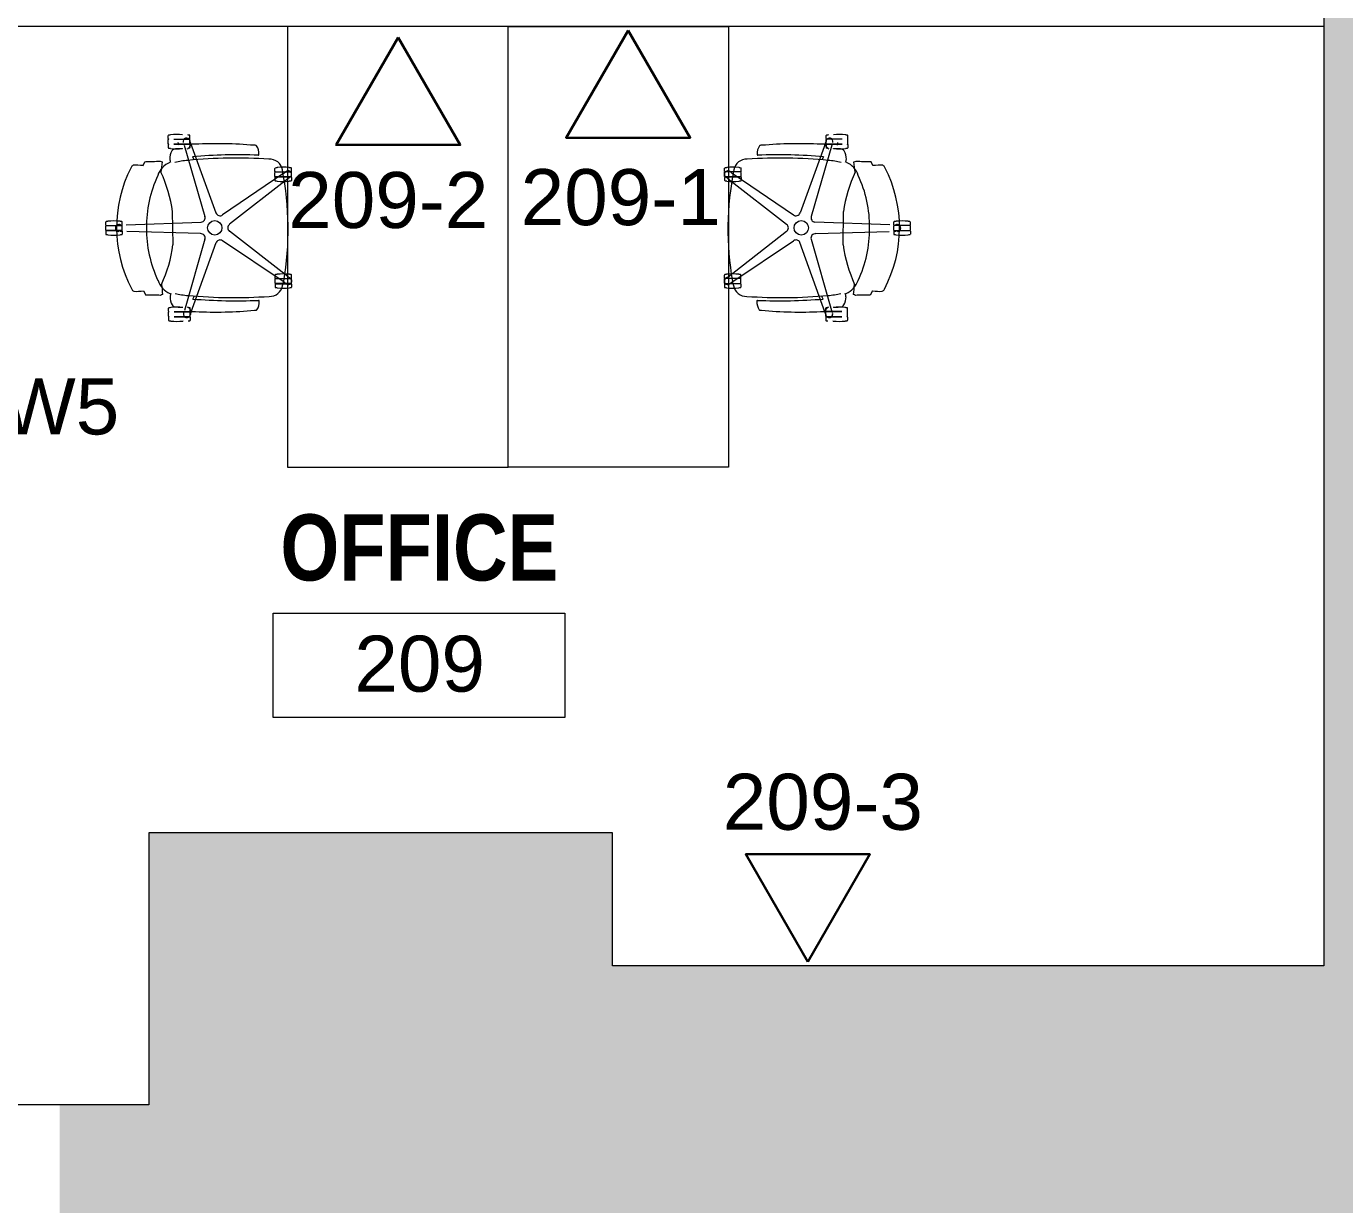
# Model space of a CAD drawing. Header units: inches. Extents: x 891 to 14187, y -1169 to 3232.
# Drawn here: x 8843.8 to 9023.2, y 2493.5 to 2653.9 of the extents above; entities that cross this region are included whole.
import ezdxf

# ---------------------------------------------------------------- set-up
doc = ezdxf.new("R2010")
doc.units = ezdxf.units.IN
doc.header["$MEASUREMENT"] = 0
for name, color, linetype, lineweight in [('_OPTEC_LAYER', 1, 'Continuous', 30), ('A-ANNO-RM TAG', 7, 'Continuous', 9), ('A-Furniture', 7, 'Continuous', 9), ('A-Hatch', 7, 'Continuous', 9), ('A-WALL-INT NEW', 7, 'Continuous', 9), ('EX-EXT-CORE', 7, 'Continuous', 9)]:
    doc.layers.add(name, color=color, linetype=linetype, lineweight=lineweight)
doc.styles.add('Arial', font='arial.ttf', dxfattribs={"height": 7.623})
doc.styles.add('Arial Narrow_B', font='ARIALNB.TTF', dxfattribs={"height": 9})

msp = doc.modelspace()

# ---------------------------------------------------------------- hatches: boundary and pattern name
at = {"layer": 'A-Hatch'}
h = msp.add_hatch(color=9, dxfattribs=at)
h.paths.add_polyline_path([(8891.45, 1806.88), (8899.42, 1828.8), (8962.29, 1828.8), (8962.58, 1830.02), (8963.14, 1831.14), (8963.93, 1832.12), (8964.92, 1832.89), (8966.06, 1833.42), (8967.29, 1833.68), (8967.29, 1856.81), (8962.29, 1856.81), (8962.29, 1861.81), (8899.69, 1861.81), (8899.95, 1862.75), (8899.98, 1863.72), (8899.77, 1864.67), (8899.34, 1865.54), (8898.71, 1866.28), (8897.92, 1866.85), (8897.02, 1867.21), (8896.05, 1867.34), (8895.09, 1867.24), (8894.17, 1866.9), (8893.37, 1866.36), (8892.72, 1865.64), (8892.26, 1864.78), (8776.59, 1980.45), (8777.45, 1980.91), (8778.17, 1981.56), (8778.71, 1982.36), (8779.05, 1983.28), (8779.15, 1984.24), (8779.02, 1985.2), (8778.66, 1986.11), (8778.09, 1986.9), (8777.35, 1987.52), (8776.48, 1987.96), (8775.53, 1988.16), (8774.56, 1988.14), (8773.62, 1987.88), (8773.62, 2151.28), (8774.56, 2151.02), (8775.53, 2150.99), (8776.48, 2151.2), (8777.35, 2151.63), (8778.09, 2152.26), (8778.66, 2153.05), (8779.02, 2153.95), (8779.15, 2154.92), (8779.05, 2155.88), (8778.71, 2156.8), (8778.17, 2157.6), (8777.45, 2158.25), (8776.59, 2158.71), (8892.08, 2274.2), (8892.41, 2273.23), (8892.98, 2272.38), (8893.74, 2271.71), (8894.66, 2271.24), (8895.65, 2271.03), (8896.67, 2271.07), (8897.65, 2271.37), (8898.52, 2271.91), (8899.22, 2272.65), (8899.71, 2273.55), (8899.96, 2274.54), (8899.96, 2275.56), (8899.69, 2276.54), (8977.29, 2276.54), (8977.29, 2281.54), (8982.29, 2281.54), (8982.29, 2304.68), (8981.06, 2304.94), (8979.92, 2305.47), (8978.93, 2306.24), (8978.14, 2307.21), (8977.58, 2308.33), (8977.29, 2309.55), (8921.98, 2309.55), (8921.98, 2491.95), (9047.86, 2491.95), (9047.86, 2473.39), (9048.17, 2473.39), (9048.95, 2473.28), (9049.67, 2472.99), (9050.3, 2472.51), (9050.77, 2471.89), (9051.07, 2471.16), (9051.17, 2470.39), (9051.17, 2469.12), (9055.09, 2469.12), (9054.71, 2467.83), (9054.65, 2466.5), (9054.93, 2465.19), (9055.52, 2463.98), (9056.38, 2462.96), (9057.47, 2462.18), (9058.72, 2461.7), (9060.05, 2461.53), (9061.38, 2461.7), (9062.62, 2462.18), (9063.71, 2462.96), (9064.58, 2463.98), (9065.16, 2465.19), (9065.44, 2466.5), (9065.38, 2467.83), (9065, 2469.12), (9080.75, 2469.12), (9080.37, 2467.83), (9080.31, 2466.5), (9080.59, 2465.19), (9081.18, 2463.98), (9082.04, 2462.96), (9083.13, 2462.18), (9084.38, 2461.7), (9085.71, 2461.53), (9087.03, 2461.7), (9088.28, 2462.18), (9089.37, 2462.96), (9090.24, 2463.98), (9090.82, 2465.19), (9091.1, 2466.5), (9091.04, 2467.83), (9090.66, 2469.12), (9094.9, 2469.12), (9094.9, 2470.39), (9095, 2471.16), (9095.3, 2471.89), (9095.78, 2472.51), (9096.4, 2472.99), (9097.12, 2473.28), (9097.9, 2473.39), (9098.54, 2473.39), (9098.54, 2509.74), (9099.66, 2509.41), (9100.82, 2509.36), (9101.96, 2509.62), (9103, 2510.16), (9103.86, 2510.94), (9104.5, 2511.91), (9104.88, 2513.02), (9104.96, 2514.18), (9104.74, 2515.33), (9104.24, 2516.38), (9103.49, 2517.28), (9102.54, 2517.95), (9111.73, 2527.15), (9108.26, 2530.62), (9111.67, 2534.02), (9095.31, 2550.38), (9094.26, 2549.7), (9093.08, 2549.27), (9091.84, 2549.11), (9090.59, 2549.24), (9089.4, 2549.64), (9088.33, 2550.29), (9081.6, 2543.57), (9039.99, 2543.57), (9039.99, 2648.18), (9090.68, 2648.18), (9090.68, 2652.18), (9094.68, 2652.18), (9094.68, 2663.18), (9090.68, 2663.18), (9090.68, 2667.18), (9039.99, 2667.18), (9039.99, 2679.7), (9020.37, 2679.7), (9020.37, 2526.04), (8923.56, 2526.04), (8923.56, 2544.13), (8860.48, 2544.13), (8860.48, 2507.14), (8848.34, 2507.14), (8848.34, 2491.14), (8888.84, 2491.14), (8888.84, 2331.38), (8871.55, 2331.38), (8871.55, 2298.56), (8765.75, 2192.76), (8765.75, 2255.92), (8745.75, 2255.92), (8745.75, 2218.33), (8715.34, 2218.33), (8715.34, 2193.83), (8740.83, 2193.83), (8740.83, 1937.93), (8716.83, 1937.93), (8716.83, 1894.93), (8740.83, 1894.93), (8740.83, 1892.88), (8756.83, 1892.88), (8756.83, 1955.93), (8868.77, 1843.99), (8859.5, 1818.51)])
h.paths.add_polyline_path([(8824.34, 2491.14), (8824.34, 2507.14), (8799.11, 2507.14), (8799.11, 2491.14)])

# ---------------------------------------------------------------- linework, layer by layer
at = {"layer": '_OPTEC_LAYER', "color": 1, "lineweight": 30}
for points in [[(8925.69, 2653.34), (8917.25, 2638.72), (8934.13, 2638.72)], [(8894.4, 2652.37), (8885.96, 2637.75), (8902.85, 2637.75)], [(8950.13, 2526.6), (8958.58, 2541.22), (8941.69, 2541.22)]]:
    msp.add_lwpolyline(points, close=True, dxfattribs=at)
at = {"layer": 'A-ANNO-RM TAG', "color": 8}
for p, q in [((8884.06, 2559.82), (8883.82, 2559.82)), ((8900.73, 2559.82), (8884.06, 2559.82)), ((8900.97, 2559.82), (8900.73, 2559.82))]:
    msp.add_line(p, q, dxfattribs=at)
at = {"layer": 'A-ANNO-RM TAG', "color": 8, "flags": 128}
for points in [[(8877.4, 2574.04), (8917.08, 2574.04), (8917.08, 2559.82), (8900.97, 2559.82)], [(8883.82, 2559.82), (8877.4, 2559.82), (8877.4, 2574.04)]]:
    msp.add_lwpolyline(points, dxfattribs=at)
at = {"layer": 'A-Furniture', "color": 8}
for p, q in [((8909.35, 2653.89), (8879.35, 2653.89)), ((8879.35, 2653.89), (8879.35, 2593.89)), ((8909.35, 2593.89), (8909.35, 2653.89)), ((8909.35, 2593.89), (8909.35, 2653.89)), ((8909.35, 2653.89), (8939.35, 2653.89)), ((8939.35, 2653.89), (8939.35, 2593.89)), ((8863.11, 2638.61), (8863.11, 2639.02)), ((8863.4, 2639.12), (8863.4, 2639.11)), ((8865.07, 2639.13), (8865.07, 2639.11)), ((8866.05, 2638.62), (8866.05, 2639.03)), ((8952.64, 2638.62), (8952.64, 2639.03)), ((8953.63, 2639.13), (8953.63, 2639.11)), ((8955.29, 2639.12), (8955.29, 2639.11)), ((8955.58, 2638.61), (8955.58, 2639.02)), ((8863.12, 2637.92), (8863.11, 2638.48)), ((8863.12, 2637.79), (8863.12, 2637.38)), ((8863.41, 2637.28), (8863.41, 2637.29)), ((8863.87, 2638.56), (8866, 2638.56)), ((8863.87, 2637.85), (8866, 2637.85)), ((8863.88, 2638.54), (8865.98, 2638.54)), ((8865.99, 2637.87), (8863.88, 2637.87)), ((8864.46, 2638.03), (8864.45, 2638.08)), ((8865.07, 2637.28), (8865.07, 2637.3)), ((8865.28, 2637.71), (8868.1, 2628.02)), ((8866.04, 2638.37), (8866.06, 2638.33)), ((8866.06, 2637.93), (8866.05, 2638.49)), ((8866.06, 2637.8), (8866.06, 2637.39)), ((8866.15, 2638), (8869.6, 2628.51)), ((8952.54, 2638), (8949.09, 2628.51)), ((8953.42, 2637.71), (8950.59, 2628.02)), ((8952.65, 2638.37), (8952.63, 2638.33)), ((8952.64, 2637.93), (8952.64, 2638.49)), ((8952.64, 2637.8), (8952.64, 2637.39)), ((8954.83, 2638.56), (8952.7, 2638.56)), ((8954.83, 2637.85), (8952.7, 2637.85)), ((8954.81, 2638.54), (8952.71, 2638.54)), ((8952.71, 2637.87), (8954.81, 2637.87)), ((8953.62, 2637.28), (8953.62, 2637.3)), ((8954.23, 2638.03), (8954.24, 2638.08)), ((8955.29, 2637.28), (8955.29, 2637.29)), ((8955.58, 2637.92), (8955.58, 2638.48)), ((8955.58, 2637.79), (8955.58, 2637.38)), ((8859.66, 2634.93), (8859.99, 2635.52)), ((8866.42, 2636.14), (8866.66, 2635.71)), ((8952.28, 2636.14), (8952.04, 2635.71)), ((8959.03, 2634.93), (8958.7, 2635.52)), ((8878.71, 2633.81), (8870.51, 2628.22)), ((8877.63, 2634.16), (8877.63, 2634.56)), ((8877.63, 2633.46), (8877.63, 2634.02)), ((8877.63, 2633.33), (8877.63, 2632.92)), ((8877.68, 2634.1), (8879.81, 2634.1)), ((8877.68, 2633.39), (8879.82, 2633.39)), ((8877.7, 2634.08), (8879.8, 2634.08)), ((8879.8, 2633.41), (8877.7, 2633.41)), ((8877.92, 2634.67), (8877.92, 2634.65)), ((8879.12, 2634.11), (8879.15, 2634.14)), ((8879.58, 2634.67), (8879.58, 2634.65)), ((8879.71, 2633.38), (8879.67, 2633.35)), ((8879.87, 2634.16), (8879.87, 2634.57)), ((8879.87, 2633.47), (8879.87, 2634.03)), ((8879.87, 2633.34), (8879.87, 2632.93)), ((8938.82, 2634.16), (8938.82, 2634.57)), ((8938.82, 2633.47), (8938.82, 2634.03)), ((8938.82, 2633.34), (8938.82, 2632.93)), ((8941.01, 2634.1), (8938.88, 2634.1)), ((8941.01, 2633.39), (8938.88, 2633.39)), ((8941, 2634.08), (8938.89, 2634.08)), ((8938.89, 2633.41), (8941, 2633.41)), ((8938.98, 2633.38), (8939.02, 2633.35)), ((8939.12, 2634.67), (8939.12, 2634.65)), ((8939.58, 2634.11), (8939.54, 2634.14)), ((8939.98, 2633.81), (8948.19, 2628.22)), ((8940.78, 2634.67), (8940.78, 2634.65)), ((8941.07, 2634.16), (8941.07, 2634.56)), ((8941.07, 2633.46), (8941.07, 2634.02)), ((8941.07, 2633.33), (8941.07, 2632.92)), ((8879.39, 2633.16), (8871.44, 2626.95)), ((8877.92, 2632.82), (8877.92, 2632.84)), ((8879.58, 2632.83), (8879.58, 2632.84)), ((8939.11, 2632.83), (8939.11, 2632.84)), ((8939.3, 2633.16), (8947.26, 2626.95)), ((8940.77, 2632.82), (8940.77, 2632.84)), ((8863.76, 2624.16), (8863.71, 2628.69)), ((8954.93, 2624.16), (8954.99, 2628.69)), ((8854.6, 2626.85), (8854.6, 2627.26)), ((8854.61, 2626.16), (8854.6, 2626.72)), ((8854.66, 2626.79), (8856.79, 2626.8)), ((8854.66, 2626.08), (8856.79, 2626.09)), ((8854.67, 2626.77), (8856.78, 2626.78)), ((8856.78, 2626.11), (8854.68, 2626.1)), ((8854.89, 2627.36), (8854.89, 2627.35)), ((8856.37, 2626.91), (8856.42, 2626.92)), ((8856.56, 2627.36), (8856.56, 2627.35)), ((8856.85, 2626.85), (8856.85, 2627.26)), ((8856.85, 2626.16), (8856.85, 2626.72)), ((8857.4, 2626.9), (8867.61, 2627.26)), ((8961.3, 2626.9), (8951.09, 2627.26)), ((8961.84, 2626.16), (8961.85, 2626.72)), ((8961.85, 2626.85), (8961.85, 2627.26)), ((8964.03, 2626.79), (8961.9, 2626.8)), ((8964.03, 2626.08), (8961.9, 2626.09)), ((8961.91, 2626.11), (8964.02, 2626.1)), ((8964.02, 2626.77), (8961.92, 2626.78)), ((8962.14, 2627.36), (8962.14, 2627.35)), ((8962.32, 2626.91), (8962.27, 2626.92)), ((8963.8, 2627.36), (8963.8, 2627.35)), ((8964.09, 2626.85), (8964.09, 2627.26)), ((8964.09, 2626.16), (8964.09, 2626.72)), ((8854.61, 2626.03), (8854.61, 2625.62)), ((8854.9, 2625.52), (8854.9, 2625.53)), ((8856.56, 2625.52), (8856.56, 2625.53)), ((8856.85, 2626.03), (8856.85, 2625.62)), ((8867.48, 2625.68), (8857.46, 2625.98)), ((8868.11, 2624.91), (8865.32, 2615.21)), ((8866.2, 2614.92), (8869.63, 2624.48)), ((8878.88, 2619.07), (8870.51, 2624.72)), ((8879.42, 2619.82), (8871.44, 2626)), ((8939.28, 2619.82), (8947.26, 2626)), ((8939.82, 2619.07), (8948.18, 2624.72)), ((8952.5, 2614.92), (8949.06, 2624.48)), ((8950.59, 2624.91), (8953.37, 2615.21)), ((8951.21, 2625.68), (8961.23, 2625.98)), ((8961.84, 2626.03), (8961.84, 2625.62)), ((8962.13, 2625.52), (8962.13, 2625.53)), ((8963.8, 2625.52), (8963.8, 2625.53)), ((8964.09, 2626.03), (8964.09, 2625.62)), ((8877.66, 2619.64), (8877.66, 2620.05)), ((8877.66, 2618.94), (8877.66, 2619.51)), ((8877.71, 2619.58), (8879.84, 2619.59)), ((8877.73, 2619.56), (8879.83, 2619.57)), ((8879.83, 2618.89), (8877.73, 2618.89)), ((8877.95, 2620.15), (8877.95, 2620.13)), ((8879.61, 2620.15), (8879.61, 2620.14)), ((8879.7, 2619.63), (8879.74, 2619.6)), ((8879.9, 2619.64), (8879.9, 2620.05)), ((8879.9, 2618.95), (8879.9, 2619.51)), ((8938.79, 2619.64), (8938.79, 2620.05)), ((8938.79, 2618.95), (8938.79, 2619.51)), ((8940.98, 2619.58), (8938.85, 2619.59)), ((8940.97, 2619.56), (8938.86, 2619.57)), ((8938.86, 2618.89), (8940.97, 2618.89)), ((8938.99, 2619.63), (8938.95, 2619.6)), ((8939.09, 2620.15), (8939.09, 2620.14)), ((8940.75, 2620.15), (8940.75, 2620.13)), ((8941.04, 2619.64), (8941.04, 2620.05)), ((8941.04, 2618.94), (8941.04, 2619.51)), ((8859.74, 2617.9), (8860.08, 2617.31)), ((8866.46, 2616.78), (8866.7, 2617.21)), ((8877.66, 2618.81), (8877.66, 2618.4)), ((8877.71, 2618.87), (8879.85, 2618.87)), ((8877.95, 2618.3), (8877.95, 2618.32)), ((8879.61, 2618.31), (8879.61, 2618.32)), ((8879.9, 2618.82), (8879.9, 2618.41)), ((8938.79, 2618.82), (8938.79, 2618.41)), ((8940.98, 2618.87), (8938.85, 2618.87)), ((8939.08, 2618.31), (8939.08, 2618.32)), ((8940.74, 2618.3), (8940.74, 2618.32)), ((8941.04, 2618.81), (8941.04, 2618.4)), ((8952.24, 2616.78), (8952, 2617.21)), ((8958.96, 2617.9), (8958.62, 2617.31)), ((8863.16, 2615.12), (8863.16, 2615.53)), ((8863.45, 2615.63), (8863.45, 2615.62)), ((8865.11, 2615.63), (8865.11, 2615.62)), ((8866.1, 2615.13), (8866.1, 2615.54)), ((8952.59, 2615.13), (8952.59, 2615.54)), ((8953.58, 2615.63), (8953.58, 2615.62)), ((8955.24, 2615.63), (8955.24, 2615.62)), ((8955.53, 2615.12), (8955.53, 2615.53)), ((8863.16, 2614.43), (8863.16, 2614.99)), ((8863.16, 2614.3), (8863.16, 2613.89)), ((8863.46, 2613.79), (8863.46, 2613.8)), ((8863.91, 2615.07), (8866.05, 2615.07)), ((8863.92, 2614.36), (8866.05, 2614.36)), ((8863.93, 2615.05), (8866.03, 2615.05)), ((8866.03, 2614.38), (8863.93, 2614.37)), ((8865.12, 2613.79), (8865.12, 2613.81)), ((8866.1, 2614.43), (8866.1, 2615)), ((8866.1, 2614.3), (8866.1, 2613.89)), ((8952.59, 2614.43), (8952.59, 2615)), ((8952.59, 2614.3), (8952.59, 2613.89)), ((8954.78, 2615.07), (8952.65, 2615.07)), ((8954.78, 2614.36), (8952.65, 2614.36)), ((8954.77, 2615.05), (8952.66, 2615.05)), ((8952.66, 2614.38), (8954.77, 2614.37)), ((8953.58, 2613.79), (8953.58, 2613.81)), ((8955.24, 2613.79), (8955.24, 2613.8)), ((8955.53, 2614.43), (8955.53, 2614.99)), ((8955.53, 2614.3), (8955.53, 2613.89)), ((8879.35, 2593.89), (8909.35, 2593.89)), ((8939.35, 2593.89), (8909.35, 2593.89))]:
    msp.add_line(p, q, dxfattribs=at)
for centre in [(8869.44, 2626.47), (8949.25, 2626.47)]:
    msp.add_circle(centre, 0.978, dxfattribs=at)
for centre, radius, start, end in [((8863.17, 2639.02), 0.0547, 96.9276, 181.3671), ((8863.89, 2634.36), 4.77, 95.8757, 98.8072), ((8864.25, 2632.4), 6.77, 83.0633, 97.1706), ((8865.6, 2638.21), 0.473, 20.561, 195.6729), ((8865.29, 2634.36), 4.77, 81.4268, 84.3582), ((8866, 2639.03), 0.0547, 358.8668, 83.3063), ((8952.7, 2639.03), 0.0547, 96.6937, 181.1332), ((8953.09, 2638.21), 0.473, 344.3271, 159.439), ((8953.4, 2634.36), 4.77, 95.6418, 98.5732), ((8954.45, 2632.4), 6.77, 82.8294, 96.9367), ((8954.8, 2634.36), 4.77, 81.1928, 84.1243), ((8955.53, 2639.02), 0.0547, 358.6329, 83.0724), ((8863.17, 2638.61), 0.055, 178.9799, 271.2541), ((8863.18, 2638.47), 0.064, 84.5286, 173.2967), ((8863.18, 2637.93), 0.064, 186.9372, 275.7054), ((8863.17, 2637.79), 0.055, 88.9799, 181.2541), ((8863.17, 2637.38), 0.0547, 178.8668, 263.3063), ((8863.88, 2642.04), 4.77, 261.4268, 264.3582), ((8865.69, 2635.8), 2.37, 151.4464, 179.6103), ((8864.22, 2644), 6.77, 263.0633, 277.1706), ((8864.22, 2644), 6.77, 263.0633, 277.1706), ((8864.1, 2636.65), 0.574, 120.1277, 150.3261), ((8864.67, 2633.04), 4.2, 85.7109, 101.7528), ((8864.9, 2638.2), 0.475, 201.4388, 212.5243), ((8860.96, 2636.64), 3.78, 16.4403, 20.2424), ((8865.61, 2637.58), 0.361, 281.319, 324.6834), ((8865.28, 2642.05), 4.77, 275.8757, 278.8072), ((8863.98, 2639.15), 2.62, 317.2654, 328.0874), ((8865.99, 2638.48), 0.064, 6.9372, 95.7054), ((8865.99, 2637.93), 0.064, 264.5286, 353.2967), ((8866, 2638.62), 0.055, 268.9799, 1.2541), ((8866, 2637.8), 0.055, 358.9799, 91.2541), ((8866, 2637.38), 0.0547, 276.9276, 1.3671), ((8865.6, 2638.21), 0.475, 3.7095, 14.7205), ((8869.42, 2639.19), 3.48, 195.8276, 199.9583), ((8866.31, 2637.7), 0.126, 85.3144, 149.4773), ((8867.6, 2619.25), 18.63, 92.5919, 93.9476), ((8869.64, 2576.36), 61.56, 85.1831, 92.681), ((8874.86, 2637.49), 0.215, 90.3243, 103.6267), ((8871.63, 2602.13), 35.73, 84.5123, 84.8177), ((8875.04, 2637.57), 0.121, 40.1968, 84.9981), ((8873.38, 2636.54), 2.08, 357.7319, 32.3529), ((8945.32, 2636.54), 2.08, 147.6471, 182.2681), ((8943.66, 2637.57), 0.121, 95.0019, 139.8032), ((8947.06, 2602.13), 35.73, 95.1823, 95.4877), ((8943.83, 2637.49), 0.215, 76.3733, 89.6757), ((8949.05, 2576.36), 61.56, 87.319, 94.8169), ((8951.09, 2619.25), 18.63, 86.0524, 87.4081), ((8952.38, 2637.7), 0.126, 30.5227, 94.6856), ((8954.72, 2639.15), 2.62, 211.9126, 222.7346), ((8949.27, 2639.19), 3.48, 340.0417, 344.1724), ((8953.09, 2638.21), 0.475, 165.2795, 176.2905), ((8952.7, 2638.62), 0.055, 178.7459, 271.0201), ((8952.7, 2638.48), 0.064, 84.2946, 173.0628), ((8952.7, 2637.93), 0.064, 186.7033, 275.4714), ((8952.69, 2637.8), 0.055, 88.7459, 181.0201), ((8952.69, 2637.38), 0.0547, 178.6329, 263.0724), ((8953.42, 2642.05), 4.77, 261.1928, 264.1243), ((8953.09, 2637.58), 0.361, 215.3166, 258.681), ((8954.47, 2644), 6.77, 262.8294, 276.9367), ((8954.47, 2644), 6.77, 262.8294, 276.9367), ((8954.03, 2633.04), 4.2, 78.2472, 94.2891), ((8957.74, 2636.64), 3.78, 159.7576, 163.5597), ((8953.79, 2638.2), 0.475, 327.4757, 338.5612), ((8954.59, 2636.65), 0.574, 29.6739, 59.8723), ((8953.01, 2635.8), 2.37, 0.3897, 28.5536), ((8954.82, 2642.04), 4.77, 275.6418, 278.5732), ((8955.52, 2638.47), 0.064, 6.7033, 95.4714), ((8955.52, 2637.93), 0.064, 264.2946, 353.0628), ((8955.53, 2638.61), 0.055, 268.7459, 1.0201), ((8955.52, 2637.79), 0.055, 358.7459, 91.0201), ((8955.52, 2637.38), 0.0547, 276.6937, 1.1332), ((8860.49, 2663.25), 27.74, 268.9769, 273.1105), ((8864.44, 2632.72), 2.88, 112.897, 162.2626), ((8862.49, 2636.4), 0.981, 239.7806, 257.2901), ((8899.46, 2630.47), 37.52, 172.3913, 174.515), ((8867.24, 2636.51), 3.98, 189.9334, 196.2367), ((8866.62, 2624.48), 11.2, 94.2955, 103.4741), ((8872.34, 2566.71), 69.25, 86.3044, 95.4325), ((8872.69, 2563.4), 73.01, 87.9121, 94.9322), ((8875.36, 2636.46), 0.0937, 267.8297, 0.8632), ((8876.9, 2634.05), 1.77, 9.662, 93.1213), ((8941.8, 2634.05), 1.77, 86.8787, 170.338), ((8946.36, 2566.71), 69.25, 84.5675, 93.6956), ((8943.34, 2636.46), 0.0937, 179.1368, 272.1703), ((8946, 2563.4), 73.01, 85.0678, 92.0879), ((8952.07, 2624.48), 11.2, 76.5259, 85.7045), ((8951.46, 2636.51), 3.98, 343.7633, 350.0666), ((8954.26, 2632.72), 2.88, 17.7374, 67.103), ((8956.21, 2636.4), 0.981, 282.7099, 300.2194), ((8919.23, 2630.47), 37.52, 5.485, 7.6087), ((8958.2, 2663.25), 27.74, 266.8895, 271.0231), ((8873.97, 2626.48), 17.9, 152.7456, 207.7936), ((8858.51, 2634.54), 0.473, 111.7718, 162.7304), ((8858.72, 2627.72), 7.28, 82.6109, 93.0426), ((8876.63, 2626.62), 16.49, 154.9865, 180.6092), ((8844.71, 2625.98), 19.19, 8.1154, 24.9146), ((8877.68, 2634.57), 0.0547, 96.9276, 181.3671), ((8877.68, 2634.15), 0.055, 178.9799, 271.2541), ((8877.69, 2634.02), 0.064, 84.5286, 173.2967), ((8877.69, 2633.47), 0.064, 186.9372, 275.7054), ((8877.68, 2633.33), 0.055, 88.9799, 181.2541), ((8878.4, 2629.9), 4.77, 95.8757, 98.8072), ((8878.76, 2627.95), 6.77, 83.0633, 97.1706), ((8837.92, 2626.29), 41.51, 350.1713, 11.1975), ((8874.62, 2639.85), 7.3, 304.1072, 307.3833), ((8879.42, 2633.75), 0.475, 129.4293, 140.5244), ((8879.42, 2633.75), 0.473, 308.5611, 123.6729), ((8881.3, 2630.73), 3.09, 123.5783, 128.2231), ((8879.11, 2629.91), 4.77, 81.4268, 84.3582), ((8879.42, 2633.75), 0.475, 291.7095, 302.8047), ((8879.81, 2634.02), 0.064, 6.9372, 95.7054), ((8879.81, 2633.48), 0.064, 264.5286, 353.2967), ((8879.82, 2634.16), 0.055, 268.9799, 1.2541), ((8879.82, 2634.57), 0.0547, 358.8668, 83.3063), ((8879.82, 2633.34), 0.055, 358.9799, 91.2541), ((8939.28, 2633.75), 0.473, 56.3271, 231.4389), ((8938.88, 2634.57), 0.0547, 96.6937, 181.1332), ((8938.88, 2634.16), 0.055, 178.7459, 271.0201), ((8938.89, 2634.02), 0.064, 84.2946, 173.0628), ((8938.89, 2633.48), 0.064, 186.7033, 275.4714), ((8938.88, 2633.34), 0.055, 88.7459, 181.0201), ((8939.58, 2629.91), 4.77, 95.6418, 98.5732), ((8939.28, 2633.75), 0.475, 237.1953, 248.2905), ((8937.39, 2630.73), 3.09, 51.7769, 56.4217), ((8939.93, 2627.95), 6.77, 82.8294, 96.9367), ((8980.78, 2626.29), 41.51, 168.8025, 189.8287), ((8939.28, 2633.75), 0.475, 39.4756, 50.5707), ((8944.08, 2639.85), 7.3, 232.6167, 235.8928), ((8940.29, 2629.9), 4.77, 81.1928, 84.1243), ((8941, 2634.02), 0.064, 6.7033, 95.4714), ((8941, 2633.47), 0.064, 264.2946, 353.0628), ((8941.01, 2634.15), 0.055, 268.7459, 1.0201), ((8941.01, 2633.33), 0.055, 358.7459, 91.0201), ((8941.01, 2634.57), 0.0547, 358.6329, 83.0724), ((8973.99, 2625.98), 19.19, 155.0854, 171.8846), ((8942.06, 2626.62), 16.49, 359.3908, 25.0135), ((8959.97, 2627.72), 7.28, 86.9574, 97.3891), ((8960.18, 2634.54), 0.473, 17.2696, 68.2282), ((8944.72, 2626.48), 17.9, 332.2064, 27.2544), ((8877.68, 2632.92), 0.0547, 178.8668, 263.3063), ((8878.39, 2637.59), 4.77, 261.4268, 264.3582), ((8878.74, 2639.55), 6.77, 263.0633, 277.1706), ((8879.09, 2637.59), 4.77, 275.8757, 278.8072), ((8879.82, 2632.93), 0.0547, 276.9276, 1.3671), ((8938.88, 2632.93), 0.0547, 178.6329, 263.0724), ((8939.6, 2637.59), 4.77, 261.1928, 264.1243), ((8939.96, 2639.55), 6.77, 262.8294, 276.9367), ((8940.31, 2637.59), 4.77, 275.6418, 278.5732), ((8941.01, 2632.92), 0.0547, 276.6937, 1.1332), ((8867.52, 2627.86), 0.609, 278.6713, 15.6743), ((8870.17, 2628.73), 0.609, 200.5598, 303.6742), ((8948.52, 2628.73), 0.609, 236.3258, 339.4402), ((8951.18, 2627.86), 0.609, 164.3257, 261.3287), ((8854.66, 2627.26), 0.0547, 96.9276, 181.3671), ((8854.66, 2626.85), 0.055, 178.9799, 271.2541), ((8854.67, 2626.71), 0.064, 84.5286, 173.2967), ((8854.67, 2626.16), 0.064, 186.9372, 275.7054), ((8854.66, 2626.03), 0.055, 88.9799, 181.2541), ((8855.38, 2622.6), 4.77, 95.8757, 98.8072), ((8855.74, 2620.64), 6.77, 83.0633, 97.1706), ((8856.39, 2626.44), 0.473, 92.5611, 267.6729), ((8856.39, 2626.44), 0.476, 75.6464, 86.7131), ((8856.62, 2628.14), 1.24, 265.1017, 273.9084), ((8856.09, 2622.6), 4.77, 81.4268, 84.3582), ((8856.79, 2626.71), 0.064, 6.9372, 95.7054), ((8856.79, 2626.17), 0.064, 264.5286, 353.2967), ((8856.79, 2626.85), 0.055, 268.9799, 1.2541), ((8856.8, 2626.03), 0.055, 358.9799, 91.2541), ((8856.79, 2627.26), 0.0547, 358.8668, 83.3063), ((8876.63, 2626.34), 16.49, 179.6248, 205.2475), ((8871.82, 2626.47), 0.609, 128.5598, 231.6742), ((8946.88, 2626.47), 0.609, 308.3258, 51.4402), ((8942.06, 2626.34), 16.49, 334.7525, 0.3752), ((8961.91, 2626.17), 0.064, 186.7033, 275.4714), ((8961.9, 2626.03), 0.055, 88.7459, 181.0201), ((8961.9, 2627.26), 0.0547, 96.6937, 181.1332), ((8961.9, 2626.85), 0.055, 178.7459, 271.0201), ((8961.91, 2626.71), 0.064, 84.2946, 173.0628), ((8962.61, 2622.6), 4.77, 95.6418, 98.5732), ((8962.08, 2628.14), 1.24, 266.0916, 274.8983), ((8962.96, 2620.64), 6.77, 82.8294, 96.9367), ((8962.3, 2626.44), 0.476, 93.2869, 104.3536), ((8962.3, 2626.44), 0.473, 272.3271, 87.4389), ((8963.31, 2622.6), 4.77, 81.1928, 84.1243), ((8964.03, 2626.71), 0.064, 6.7033, 95.4714), ((8964.03, 2626.16), 0.064, 264.2946, 353.0628), ((8964.03, 2626.85), 0.055, 268.7459, 1.0201), ((8964.03, 2626.03), 0.055, 358.7459, 91.0201), ((8964.04, 2627.26), 0.0547, 358.6329, 83.0724), ((8854.66, 2625.62), 0.0547, 178.8668, 263.3063), ((8855.37, 2630.28), 4.77, 261.4268, 264.3582), ((8855.72, 2632.24), 6.77, 263.0633, 277.1706), ((8856.52, 2625.93), 0.0497, 89.9425, 102.615), ((8856.65, 2618.39), 7.6, 89.1358, 90.9181), ((8856.07, 2630.28), 4.77, 275.8757, 278.8072), ((8856.8, 2625.62), 0.0547, 276.9276, 1.3671), ((8867.52, 2625.07), 0.613, 344.7285, 93.5119), ((8870.18, 2624.21), 0.609, 56.5596, 153.5627), ((8948.52, 2624.21), 0.609, 26.4373, 123.4404), ((8951.18, 2625.07), 0.613, 86.4881, 195.2715), ((8961.9, 2625.62), 0.0547, 178.6329, 263.0724), ((8962.62, 2630.28), 4.77, 261.1928, 264.1243), ((8962.04, 2618.39), 7.6, 89.0819, 90.8642), ((8962.98, 2632.24), 6.77, 262.8294, 276.9367), ((8962.17, 2625.93), 0.0497, 77.385, 90.0575), ((8963.33, 2630.28), 4.77, 275.6418, 278.5732), ((8964.03, 2625.62), 0.0547, 276.6937, 1.1332), ((8844.75, 2626.79), 19.19, 335.3194, 352.1185), ((8973.95, 2626.79), 19.19, 187.8815, 204.6806), ((8864.46, 2620.2), 2.88, 197.9714, 247.337), ((8877.71, 2620.05), 0.0547, 96.9276, 181.3671), ((8877.71, 2619.64), 0.055, 178.9799, 271.2541), ((8877.72, 2619.5), 0.064, 84.5286, 173.2967), ((8877.72, 2618.95), 0.064, 186.9372, 275.7054), ((8878.43, 2615.39), 4.77, 95.8757, 98.8072), ((8878.79, 2613.43), 6.77, 83.0633, 97.1706), ((8871.62, 2620.7), 7.35, 343.5483, 348.2255), ((8876.81, 2616.02), 3.69, 51.9451, 55.8403), ((8879.45, 2619.23), 0.475, 219.7095, 230.8275), ((8879.45, 2619.23), 0.473, 236.5611, 51.6729), ((8881.53, 2622.54), 3.45, 232.2556, 236.4265), ((8879.14, 2615.39), 4.77, 81.4268, 84.3582), ((8879.45, 2619.23), 0.475, 57.4065, 68.5243), ((8879.84, 2619.5), 0.064, 6.9372, 95.7054), ((8879.84, 2618.96), 0.064, 264.5286, 353.2967), ((8879.85, 2619.64), 0.055, 268.9799, 1.2541), ((8879.84, 2620.05), 0.0547, 358.8668, 83.3063), ((8939.25, 2619.23), 0.473, 128.3271, 303.4389), ((8938.85, 2620.05), 0.0547, 96.6937, 181.1332), ((8938.85, 2619.64), 0.055, 178.7459, 271.0201), ((8938.86, 2619.5), 0.064, 84.2946, 173.0628), ((8938.86, 2618.96), 0.064, 186.7033, 275.4714), ((8939.55, 2615.39), 4.77, 95.6418, 98.5732), ((8939.25, 2619.23), 0.475, 111.4757, 122.5935), ((8937.17, 2622.54), 3.45, 303.5735, 307.7444), ((8939.9, 2613.43), 6.77, 82.8294, 96.9367), ((8939.25, 2619.23), 0.475, 309.1725, 320.2905), ((8941.89, 2616.02), 3.69, 124.1597, 128.0549), ((8947.07, 2620.7), 7.35, 191.7745, 196.4517), ((8940.26, 2615.39), 4.77, 81.1928, 84.1243), ((8940.97, 2619.5), 0.064, 6.7033, 95.4714), ((8940.97, 2618.95), 0.064, 264.2946, 353.0628), ((8940.98, 2619.64), 0.055, 268.7459, 1.0201), ((8940.98, 2620.05), 0.0547, 358.6329, 83.0724), ((8954.23, 2620.2), 2.88, 292.663, 342.0286), ((8858.59, 2618.28), 0.473, 197.5036, 248.4622), ((8858.77, 2625.11), 7.28, 267.1914, 277.623), ((8860.68, 2589.58), 27.74, 87.1235, 91.257), ((8862.57, 2616.44), 0.981, 102.9439, 120.4534), ((8899.52, 2622.51), 37.52, 185.719, 187.8427), ((8867.28, 2616.42), 3.98, 163.9972, 170.3006), ((8866.61, 2628.44), 11.2, 256.7598, 265.9384), ((8872.09, 2686.23), 69.25, 264.8015, 273.9296), ((8876.93, 2618.91), 1.77, 267.1127, 350.572), ((8877.71, 2618.82), 0.055, 88.9799, 181.2541), ((8877.71, 2618.4), 0.0547, 178.8668, 263.3063), ((8878.42, 2623.07), 4.77, 261.4268, 264.3582), ((8878.77, 2625.03), 6.77, 263.0633, 277.1706), ((8879.12, 2623.07), 4.77, 275.8757, 278.8072), ((8879.85, 2618.82), 0.055, 358.9799, 91.2541), ((8879.85, 2618.41), 0.0547, 276.9276, 1.3671), ((8938.85, 2618.82), 0.055, 88.7459, 181.0201), ((8938.85, 2618.41), 0.0547, 178.6329, 263.0724), ((8939.57, 2623.07), 4.77, 261.1928, 264.1243), ((8939.93, 2625.03), 6.77, 262.8294, 276.9367), ((8941.77, 2618.91), 1.77, 189.428, 272.8873), ((8940.28, 2623.07), 4.77, 275.6418, 278.5732), ((8940.98, 2618.82), 0.055, 358.7459, 91.0201), ((8940.98, 2618.4), 0.0547, 276.6937, 1.1332), ((8946.6, 2686.23), 69.25, 266.0704, 275.1985), ((8952.08, 2628.44), 11.2, 274.0616, 283.2402), ((8951.41, 2616.42), 3.98, 9.6994, 16.0028), ((8919.17, 2622.51), 37.52, 352.1573, 354.281), ((8956.12, 2616.44), 0.981, 59.5466, 77.0561), ((8958.01, 2589.58), 27.74, 88.743, 92.8765), ((8959.92, 2625.11), 7.28, 262.377, 272.8086), ((8960.1, 2618.28), 0.473, 291.5378, 342.4964), ((8863.22, 2615.53), 0.0547, 96.9276, 181.3671), ((8863.94, 2610.87), 4.77, 95.8757, 98.8072), ((8865.73, 2617.12), 2.37, 180.6237, 208.7875), ((8864.3, 2608.91), 6.77, 83.0633, 97.1706), ((8864.14, 2616.26), 0.574, 209.9079, 240.1063), ((8864.7, 2619.87), 4.2, 258.4811, 274.523), ((8865.65, 2615.34), 0.361, 35.5506, 78.915), ((8865.34, 2610.87), 4.77, 81.4268, 84.3582), ((8864.03, 2613.76), 2.62, 32.1466, 42.9686), ((8866.05, 2615.54), 0.0547, 358.8668, 83.3063), ((8872.44, 2689.55), 73.01, 265.3017, 272.3219), ((8875.08, 2615.39), 0.121, 275.2358, 320.0371), ((8873.42, 2616.41), 2.08, 327.8811, 2.5021), ((8875.4, 2616.51), 0.0937, 359.3707, 92.4043), ((8943.3, 2616.51), 0.0937, 87.5957, 180.6293), ((8945.28, 2616.41), 2.08, 177.4979, 212.1189), ((8946.26, 2689.55), 73.01, 267.6781, 274.6983), ((8943.61, 2615.39), 0.121, 219.9629, 264.7642), ((8954.67, 2613.76), 2.62, 137.0314, 147.8534), ((8952.65, 2615.54), 0.0547, 96.6937, 181.1332), ((8953.35, 2610.87), 4.77, 95.6418, 98.5732), ((8953.04, 2615.34), 0.361, 101.085, 144.4494), ((8954.4, 2608.91), 6.77, 82.8294, 96.9367), ((8954, 2619.87), 4.2, 265.477, 281.5189), ((8954.55, 2616.26), 0.574, 299.8937, 330.0921), ((8952.97, 2617.12), 2.37, 331.2125, 359.3763), ((8954.75, 2610.87), 4.77, 81.1928, 84.1243), ((8955.48, 2615.53), 0.0547, 358.6329, 83.0724), ((8863.22, 2615.12), 0.055, 178.9799, 271.2541), ((8863.23, 2614.98), 0.064, 84.5286, 173.2967), ((8863.23, 2614.44), 0.064, 186.9372, 275.7054), ((8863.22, 2614.3), 0.055, 88.9799, 181.2541), ((8863.22, 2613.89), 0.0547, 178.8668, 263.3063), ((8863.92, 2618.55), 4.77, 261.4268, 264.3582), ((8864.27, 2620.51), 6.77, 263.0633, 277.1706), ((8865.65, 2614.72), 0.474, 158.9776, 342.3784), ((8865.33, 2618.55), 4.77, 275.8757, 278.8072), ((8866.04, 2614.99), 0.064, 6.9372, 95.7054), ((8866.04, 2614.44), 0.064, 264.5286, 353.2967), ((8866.05, 2615.13), 0.055, 268.9799, 1.2541), ((8866.05, 2614.31), 0.055, 358.9799, 91.2541), ((8866.05, 2613.89), 0.0547, 276.9276, 1.3671), ((8865.73, 2614.71), 0.392, 340.1991, 357.1124), ((8866.91, 2614.57), 0.795, 153.2635, 171.4186), ((8866.36, 2615.22), 0.126, 210.7567, 274.9196), ((8867.57, 2633.68), 18.63, 266.2864, 267.6421), ((8869.44, 2676.57), 61.56, 267.553, 275.0509), ((8874.91, 2615.46), 0.215, 256.6073, 269.9096), ((8871.53, 2650.82), 35.73, 275.4163, 275.7216), ((8947.16, 2650.82), 35.73, 264.2784, 264.5837), ((8943.79, 2615.46), 0.215, 270.0904, 283.3927), ((8949.26, 2676.57), 61.56, 264.9491, 272.447), ((8951.12, 2633.68), 18.63, 272.3579, 273.7136), ((8952.34, 2615.22), 0.126, 265.0804, 329.2433), ((8951.79, 2614.57), 0.795, 8.5814, 26.7365), ((8952.96, 2614.71), 0.392, 182.8876, 199.8009), ((8952.65, 2615.13), 0.055, 178.7459, 271.0201), ((8952.66, 2614.99), 0.064, 84.2946, 173.0628), ((8953.05, 2614.72), 0.474, 197.6216, 21.0224), ((8952.65, 2614.44), 0.064, 186.7033, 275.4714), ((8952.65, 2614.31), 0.055, 88.7459, 181.0201), ((8952.64, 2613.89), 0.0547, 178.6329, 263.0724), ((8953.37, 2618.55), 4.77, 261.1928, 264.1243), ((8954.42, 2620.51), 6.77, 262.8294, 276.9367), ((8954.77, 2618.55), 4.77, 275.6418, 278.5732), ((8955.47, 2614.98), 0.064, 6.7033, 95.4714), ((8955.47, 2614.44), 0.064, 264.2946, 353.0628), ((8955.48, 2614.3), 0.055, 358.7459, 91.0201), ((8955.48, 2615.12), 0.055, 268.7459, 1.0201), ((8955.48, 2613.89), 0.0547, 276.6937, 1.1332)]:
    msp.add_arc(centre, radius, start, end, dxfattribs=at)
at = {"layer": 'A-WALL-INT NEW', "color": 8}
msp.add_line((9020.37, 2653.89), (8702.02, 2653.89), dxfattribs=at)
at = {"layer": 'EX-EXT-CORE', "color": 8, "flags": 128}
msp.add_lwpolyline([(9039.99, 2679.7), (9039.99, 2667.18), (9090.68, 2667.18), (9039.99, 2667.18), (9039.99, 2679.7), (9020.37, 2679.7), (9020.37, 2526.04), (8923.56, 2526.04), (8923.56, 2544.13), (8860.48, 2544.13), (8860.48, 2507.14), (8702.02, 2507.14), (8702.02, 2483.14), (8745.75, 2483.14), (8745.75, 2462), (8765.75, 2462), (8765.75, 2491.14), (8779.11, 2491.14), (8779.11, 2507.14), (8752.02, 2507.14)], dxfattribs=at)

# ---------------------------------------------------------------- texts
at = {"layer": '_OPTEC_LAYER', "color": 1, "char_height": 7.623, "attachment_point": 1, "style": 'Arial'}
for s, insert in [('209-2', (8879.44, 2634.07)), ('209-1', (8911.07, 2634.46)), ('209-W5', (8819.16, 2605.98)), ('209-3', (8938.57, 2552.18))]:
    msp.add_mtext_dynamic_manual_height_columns(s, width=5.9059, gutter_width=1, heights=[0.748], dxfattribs=dict(at, insert=insert))
at = {"layer": 'A-ANNO-RM TAG'}
for s, height, style, p in [('OFFICE', 9, 'Arial Narrow_B', (8878.37, 2578.48)), ('209', 7.623, 'Arial', (8888.44, 2563.35))]:
    msp.add_text(s, height=height, dxfattribs=dict(at, style=style)).set_placement(p)

doc.saveas('drawing.dxf')
